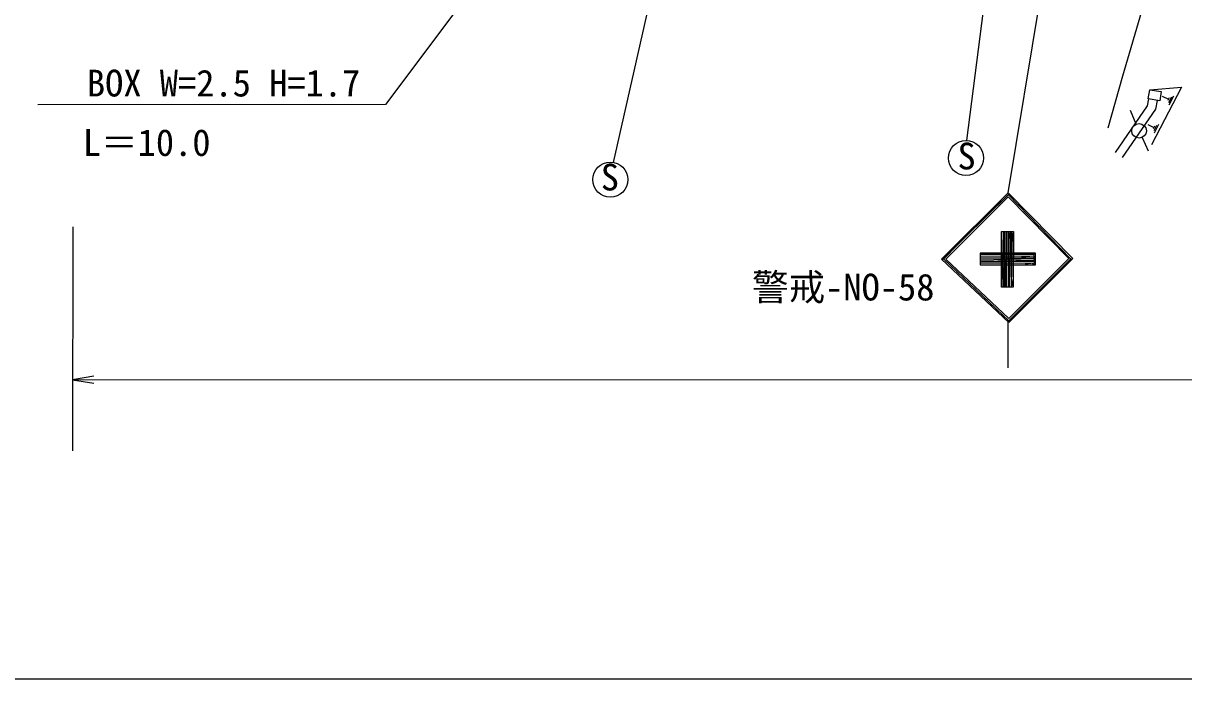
# Model space of a CAD drawing. Units: millimetres, scale not verified. Extents: x 40000 to 680000, y 20000 to 380000.
# Drawn here: x 80724 to 160126, y 205000 to 249894 of the extents above; entities that cross this region are included whole.
import ezdxf
from ezdxf.enums import TextEntityAlignment as Align

# ---------------------------------------------------------------- set-up
doc = ezdxf.new("R2010")
doc.units = ezdxf.units.MM
doc.header["$LTSCALE"] = 1000
for name, color, linetype, lineweight in [('M-BGD', 7, 'Continuous', 25), ('M-STR-STR3', 7, 'Continuous', 25), ('M-STR-STRC', 7, 'Continuous', 25), ('M-TTL-BAND', 7, 'Continuous', 25)]:
    doc.layers.add(name, color=color, linetype=linetype, lineweight=lineweight)
doc.styles.add('ＭＳ ゴシック', font='')
doc.styles.get('ＭＳ ゴシック').set_extended_font_data('MS Gothic')

# ---------------------------------------------------------------- blocks, each defined once
blk = doc.blocks.new('open_arrow')
at = {"color": 0, "linetype": 'Continuous', "lineweight": -2}
blk.add_lwpolyline([(7.5, 1.25), (0, 0), (7.5, -1.25)], dxfattribs=at)

msp = doc.modelspace()

# ---------------------------------------------------------------- linework, layer by layer
at = {"layer": 'M-BGD'}
for p, q in [((155958, 246278), (157368, 251096)), ((154957, 242725), (155958, 246278)), ((157795, 245340), (159966, 245516)), ((159966, 245516), (157916, 241570)), ((157649, 244241), (157738, 244703)), ((157689, 244711), (157795, 245340)), ((158478, 244578), (157689, 244711)), ((157795, 245340), (158583, 245207)), ((158215, 244005), (158327, 244590)), ((158583, 245207), (158478, 244578)), ((158657, 244904), (159087, 244684)), ((159127, 244774), (159037, 244594)), ((159277, 244834), (159077, 244444)), ((159417, 244894), (159107, 244284)), ((155443, 241034), (157649, 244241)), ((155938, 240694), (158215, 244005)), ((156872, 242984), (156486, 243906)), ((157667, 242964), (158087, 242754)), ((158127, 242834), (158037, 242664)), ((158267, 242894), (158077, 242514)), ((158407, 242954), (158107, 242364)), ((157274, 242068), (157690, 241159))]:
    msp.add_line(p, q, dxfattribs=at)
msp.add_circle((157065, 242523), 500, dxfattribs=at)
at = {"layer": 'M-STR-STR3'}
for p, q in [((126080, 271822), (105517, 244317)), ((105517, 244317), (81726, 244308)), ((84113, 235941), (84094, 220604)), ((84100, 225483), (252058, 225514))]:
    msp.add_line(p, q, dxfattribs=at)
at = {"layer": 'M-STR-STRC'}
for p, q in [((121108, 240361), (128092, 271134)), ((145275, 241858), (148156, 264276)), ((148113, 238284), (152228, 263324)), ((148113, 238284), (143555, 233728)), ((148036, 238207), (143731, 233775)), ((152536, 233770), (148113, 238284)), ((143595, 233690), (148131, 238152)), ((148112, 238000), (143842, 233732)), ((152254, 233772), (148112, 238000)), ((152389, 233733), (148121, 238162)), ((147664, 231823), (147665, 235621)), ((147665, 235621), (148465, 235621)), ((147665, 235539), (147746, 231885)), ((147787, 235621), (147806, 231865)), ((147886, 235621), (147885, 231885)), ((148005, 235621), (147965, 231845)), ((148104, 235621), (148104, 231885)), ((148243, 235621), (148183, 231885)), ((148188, 235543), (148234, 235015)), ((148323, 235621), (148322, 231885)), ((148393, 235543), (148322, 231909)), ((148465, 235621), (148464, 231823)), ((143555, 233728), (148156, 229393)), ((143702, 233745), (148178, 229484)), ((143842, 233732), (148152, 229671)), ((146192, 234143), (146192, 233343)), ((149990, 234142), (146192, 234143)), ((146192, 234070), (149903, 234069)), ((146192, 233951), (149903, 233970)), ((146192, 233832), (149903, 233831)), ((146192, 233693), (149903, 233771)), ((146192, 233593), (149843, 233672)), ((146192, 233554), (149863, 233592)), ((146192, 233454), (149903, 233493)), ((148148, 229513), (152429, 233773)), ((148152, 229671), (152254, 233772)), ((148156, 229393), (152536, 233770)), ((149023, 233902), (149901, 233970)), ((149272, 233418), (149871, 233493)), ((149770, 233462), (149902, 233342)), ((149887, 233931), (149824, 233964)), ((149946, 233462), (149884, 233968)), ((149989, 233342), (149990, 234142)), ((146192, 233343), (149989, 233342)), ((148392, 231909), (148464, 232334)), ((148464, 231823), (147664, 231823)), ((148111, 226284), (148111, 229482))]:
    msp.add_line(p, q, dxfattribs=at)
for centre in [(145226, 240659), (120896, 239180)]:
    msp.add_circle(centre, 1200, dxfattribs=at)
at = {"layer": 'M-TTL-BAND'}
msp.add_line((40000, 205000), (579000, 205000), dxfattribs=at)

# ---------------------------------------------------------------- block references
at = {"layer": 'M-STR-STR3', "xscale": 193, "yscale": 193}
msp.add_blockref('open_arrow', (84100, 225483), dxfattribs=at)

# ---------------------------------------------------------------- texts
at = {"layer": 'M-STR-STR3', "style": 'ＭＳ ゴシック'}
for s, p in [('BOX W=2.5 H=1.7', (85081, 244325)), ('L＝10.0', (84806, 240255))]:
    msp.add_text(s, height=1833, dxfattribs=at).set_placement(p, align=Align.BOTTOM_LEFT)
at = {"layer": 'M-STR-STRC', "style": 'ＭＳ ゴシック'}
for s, p in [('S', (144643, 239331)), ('S', (120237, 237888)), ('警戒-NO-58', (130587, 230356))]:
    msp.add_text(s, height=1833, dxfattribs=at).set_placement(p, align=Align.BOTTOM_LEFT)

doc.saveas('drawing.dxf')
